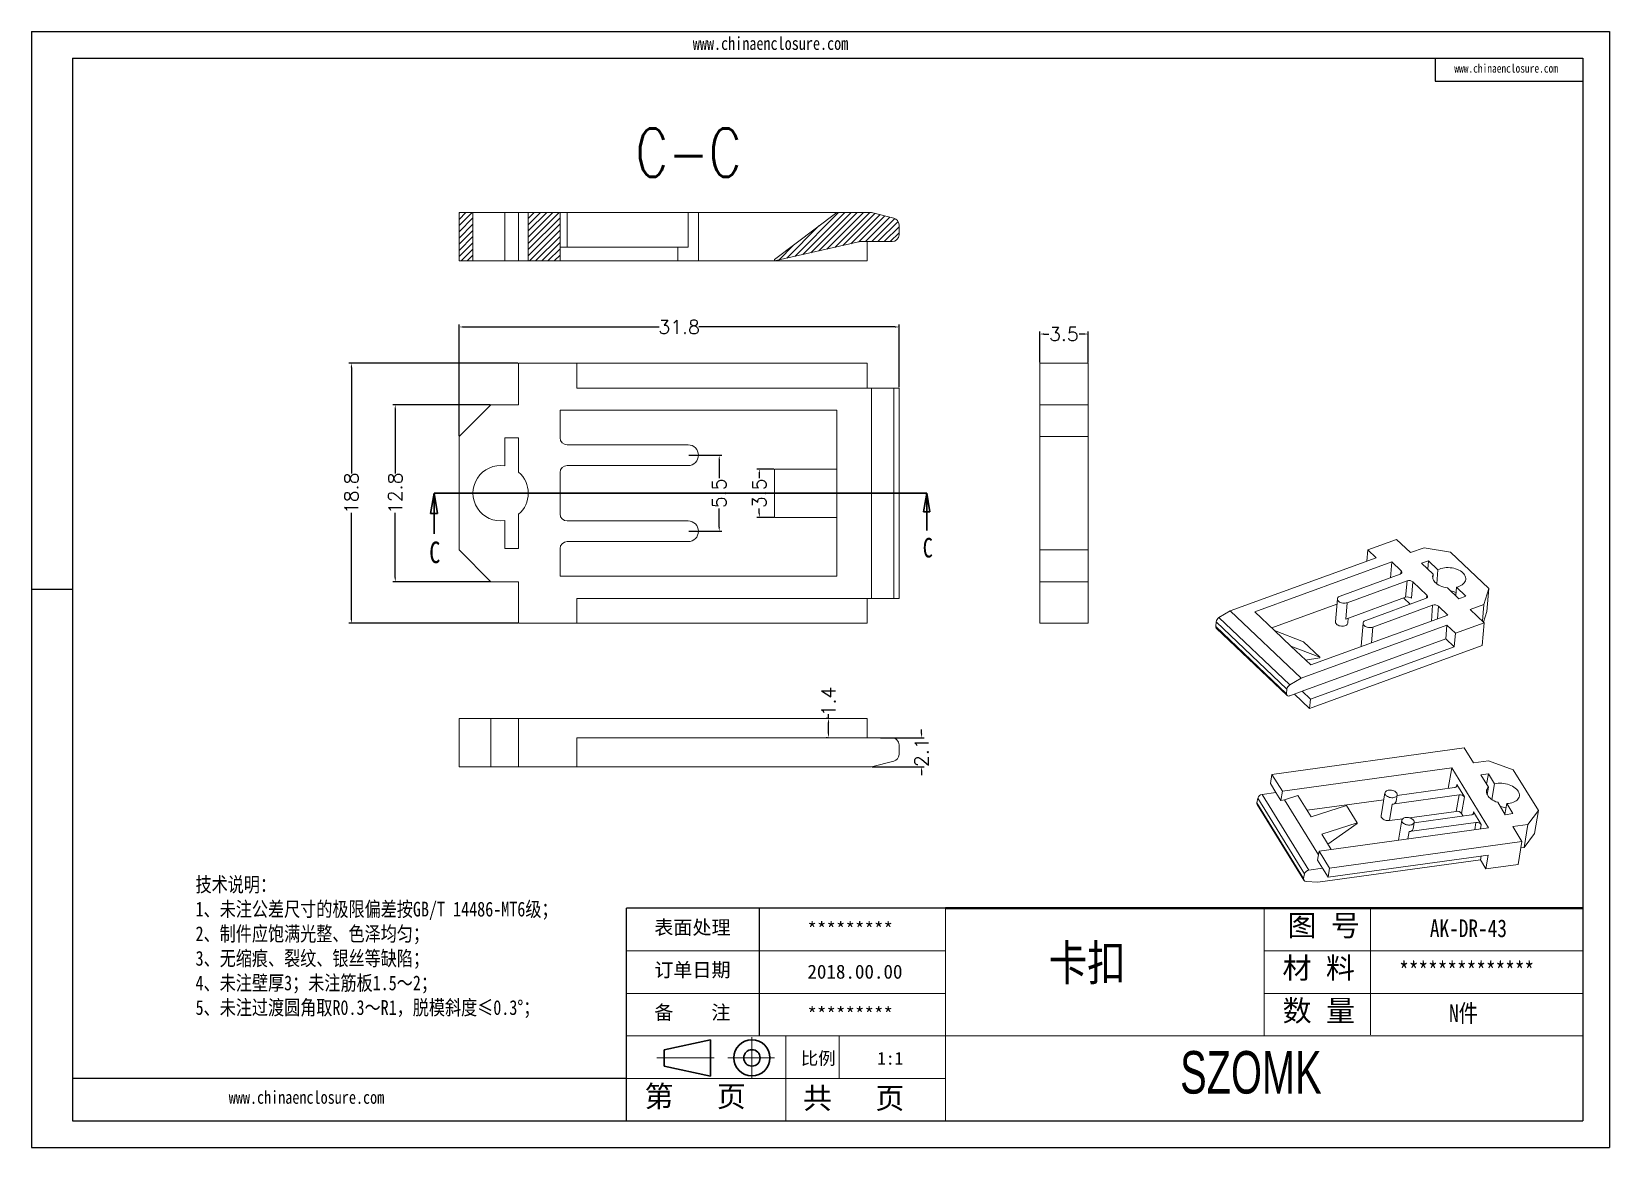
# Model space of a CAD drawing. Header units: inches. Extents: x 2395 to 4256, y 1126 to 1576.
# Drawn here: x 4142.3 to 4256.4, y 1125.7 to 1206.3 of the extents above; entities that cross this region are included whole.
import ezdxf

# ---------------------------------------------------------------- set-up
doc = ezdxf.new("R2010")
doc.units = ezdxf.units.IN
doc.header["$LTSCALE"] = 15
doc.linetypes.add('CENTER2', pattern=[28.575, 19.05, -3.175, 3.175, -3.175])
doc.linetypes.add('PHANTOM', pattern=[12.7, 6.35, -1.27, 1.27, -1.27, 1.27, -1.27])
doc.layers.add('文字', color=81, linetype='Continuous')
for name, color, linetype, lineweight in [('粗实线', 7, 'Continuous', 30), ('细实线', 3, 'Continuous', 9), ('细点划线', 2, 'CENTER2', 9)]:
    doc.layers.add(name, color=color, linetype=linetype, lineweight=lineweight)
doc.styles.add('SLDTEXTSTYLE0', font='TXT', dxfattribs={"width": 0.75})
doc.styles.add('SLDTEXTSTYLE3', font='TXT', dxfattribs={"width": 0.75, "bigfont": 'bigfont'})
doc.styles.get("Standard").update_dxf_attribs({"font": 'txt', "bigfont": 'gbcbig.shx'})
doc.styles.add('宋体', font='', dxfattribs={"width": 0.8, "height": 3.5})
doc.styles.add('长仿宋', font='', dxfattribs={"width": 0.7, "height": 4})
doc.styles.get('宋体').set_extended_font_data('SimSun')
doc.styles.get('长仿宋').set_extended_font_data('SimSun')
doc.dimstyles.new('1.5', dxfattribs={"dimtxt": 1, "dimasz": 0.3, "dimexe": 0.18, "dimexo": 0.0625, "dimgap": 0.09, "dimtad": 0, "dimdsep": 46, "dimtxsty": 'Standard', "dimcen": 0, "dimclrd": 3, "dimclre": 3, "dimadec": 0, "dimazin": 2, "dimtfac": 1, "dimtofl": 0, "dimtmove": 0, "dimatfit": 3, "dimfxl": 1, "dimtolj": 1, "dimtzin": 0, "dimarcsym": 0})
pattern_1 = [(45, (-818.62355, -57.48185), (-0.224506403, 0.224506403), [])]

# ---------------------------------------------------------------- blocks, each defined once
blk = doc.blocks.new('_CLOSED')
at = {"color": 0, "linetype": 'ByBlock', "lineweight": -2}
for p, q in [((-1, 0.166667), (0, 0)), ((-1, 0.166667), (-1, -0.166667)), ((0, 0), (-1, -0.166667)), ((0, 0), (-1, 0))]:
    blk.add_line(p, q, dxfattribs=at)
blk = doc.blocks.new('SW_NOTE_4')
at = {"color": 0, "linetype": 'Continuous', "lineweight": 0, "insert": (22.23, 5.8), "char_height": 3.5, "attachment_point": 2, "style": 'SLDTEXTSTYLE3'}
blk.add_mtext('C-C', dxfattribs=at)
blk = doc.blocks.new('*D332')
at = {"color": 3, "lineweight": -2}
for p, q in [((4177.46, 1182.34), (4165.25, 1182.34)), ((4165.43, 1182.04), (4165.43, 1174.37)), ((4165.43, 1163.84), (4165.43, 1171.52)), ((4177.46, 1163.54), (4165.25, 1163.54))]:
    blk.add_line(p, q, dxfattribs=at)
at = {"color": 3}
for points in [[(4165.38, 1182.04), (4165.48, 1182.04), (4165.43, 1182.34)], [(4165.38, 1163.84), (4165.48, 1163.84), (4165.43, 1163.54)]]:
    blk.add_solid(points, dxfattribs=at)
at = {"layer": 'Defpoints', "color": 0}
for p in [(4165.43, 1182.34), (4177.52, 1182.34), (4177.52, 1163.54)]:
    blk.add_point(p, dxfattribs=at)
at = {"color": 0, "insert": (4165.43, 1172.94), "char_height": 1, "attachment_point": 5, "rotation": 90}
blk.add_mtext('\\A1;18.8', dxfattribs=at)
blk = doc.blocks.new('*D333')
at = {"color": 3, "lineweight": -2}
for p, q in [((4173.22, 1177.1), (4173.22, 1185.14)), ((4173.52, 1184.96), (4187.69, 1184.96)), ((4204.72, 1184.96), (4190.54, 1184.96)), ((4205.02, 1180.6), (4205.02, 1185.14))]:
    blk.add_line(p, q, dxfattribs=at)
at = {"color": 3}
for points in [[(4173.52, 1185.01), (4173.52, 1184.91), (4173.22, 1184.96)], [(4204.72, 1185.01), (4204.72, 1184.91), (4205.02, 1184.96)]]:
    blk.add_solid(points, dxfattribs=at)
at = {"layer": 'Defpoints', "color": 0}
for p in [(4205.02, 1184.96), (4205.02, 1180.54), (4173.22, 1177.04)]:
    blk.add_point(p, dxfattribs=at)
at = {"color": 0, "insert": (4189.12, 1184.96), "char_height": 1, "attachment_point": 5}
blk.add_mtext('\\A1;31.8', dxfattribs=at)
blk = doc.blocks.new('*D334')
at = {"color": 3, "lineweight": -2}
for p, q in [((4175.46, 1179.34), (4168.42, 1179.34)), ((4168.6, 1179.04), (4168.6, 1174.37)), ((4168.6, 1166.84), (4168.6, 1171.52)), ((4175.46, 1166.54), (4168.42, 1166.54))]:
    blk.add_line(p, q, dxfattribs=at)
at = {"color": 3}
for points in [[(4168.55, 1179.04), (4168.65, 1179.04), (4168.6, 1179.34)], [(4168.55, 1166.84), (4168.65, 1166.84), (4168.6, 1166.54)]]:
    blk.add_solid(points, dxfattribs=at)
at = {"layer": 'Defpoints', "color": 0}
for p in [(4175.52, 1179.34), (4168.6, 1166.54), (4175.52, 1166.54)]:
    blk.add_point(p, dxfattribs=at)
at = {"color": 0, "insert": (4168.6, 1172.94), "char_height": 1, "attachment_point": 5, "rotation": 90}
blk.add_mtext('\\A1;12.8', dxfattribs=at)
blk = doc.blocks.new('*D335')
at = {"color": 3, "lineweight": -2}
for p, q in [((4189.83, 1175.69), (4192.2, 1175.69)), ((4192.02, 1175.39), (4192.02, 1174.03)), ((4192.02, 1170.49), (4192.02, 1171.85)), ((4189.83, 1170.19), (4192.2, 1170.19))]:
    blk.add_line(p, q, dxfattribs=at)
at = {"color": 3}
for points in [[(4191.97, 1175.39), (4192.07, 1175.39), (4192.02, 1175.69)], [(4191.97, 1170.49), (4192.07, 1170.49), (4192.02, 1170.19)]]:
    blk.add_solid(points, dxfattribs=at)
at = {"layer": 'Defpoints', "color": 0}
for p in [(4189.77, 1175.69), (4192.02, 1175.69), (4189.77, 1170.19)]:
    blk.add_point(p, dxfattribs=at)
at = {"color": 0, "insert": (4192.02, 1172.94), "char_height": 1, "attachment_point": 5, "rotation": 90}
blk.add_mtext('\\A1;5.5', dxfattribs=at)
blk = doc.blocks.new('*D336')
at = {"color": 3, "lineweight": -2}
for p, q in [((4195.96, 1174.69), (4194.74, 1174.69)), ((4194.92, 1174.39), (4194.92, 1174.03)), ((4194.92, 1171.49), (4194.92, 1171.85)), ((4195.96, 1171.19), (4194.74, 1171.19))]:
    blk.add_line(p, q, dxfattribs=at)
at = {"color": 3}
for points in [[(4194.87, 1174.39), (4194.97, 1174.39), (4194.92, 1174.69)], [(4194.87, 1171.49), (4194.97, 1171.49), (4194.92, 1171.19)]]:
    blk.add_solid(points, dxfattribs=at)
at = {"layer": 'Defpoints', "color": 0}
for p in [(4194.92, 1174.69), (4196.02, 1174.69), (4196.02, 1171.19)]:
    blk.add_point(p, dxfattribs=at)
at = {"color": 0, "insert": (4194.92, 1172.94), "char_height": 1, "attachment_point": 5, "rotation": 90}
blk.add_mtext('\\A1;3.5', dxfattribs=at)
blk = doc.blocks.new('*D337')
at = {"color": 3, "lineweight": -2}
for p, q in [((4215.19, 1182.4), (4215.19, 1184.63)), ((4215.49, 1184.45), (4215.85, 1184.45)), ((4218.39, 1184.45), (4218.03, 1184.45)), ((4218.69, 1182.4), (4218.69, 1184.63))]:
    blk.add_line(p, q, dxfattribs=at)
at = {"color": 3}
for points in [[(4215.49, 1184.5), (4215.49, 1184.4), (4215.19, 1184.45)], [(4218.39, 1184.5), (4218.39, 1184.4), (4218.69, 1184.45)]]:
    blk.add_solid(points, dxfattribs=at)
at = {"layer": 'Defpoints', "color": 0}
for p in [(4218.69, 1184.45), (4215.19, 1182.34), (4218.69, 1182.34)]:
    blk.add_point(p, dxfattribs=at)
at = {"color": 0, "insert": (4216.94, 1184.45), "char_height": 1, "attachment_point": 5}
blk.add_mtext('\\A1;3.5', dxfattribs=at)
blk = doc.blocks.new('*D338')
at = {"color": 3, "lineweight": -2}
for p, q in [((4206.65, 1155.57), (4206.65, 1155.87)), ((4203.68, 1155.27), (4206.83, 1155.27)), ((4203.08, 1153.17), (4206.83, 1153.17)), ((4206.65, 1152.87), (4206.65, 1152.57))]:
    blk.add_line(p, q, dxfattribs=at)
at = {"color": 3}
for points in [[(4206.6, 1155.57), (4206.7, 1155.57), (4206.65, 1155.27)], [(4206.6, 1152.87), (4206.7, 1152.87), (4206.65, 1153.17)]]:
    blk.add_solid(points, dxfattribs=at)
at = {"layer": 'Defpoints', "color": 0}
for p in [(4203.62, 1155.27), (4206.65, 1155.27), (4203.02, 1153.17)]:
    blk.add_point(p, dxfattribs=at)
at = {"color": 0, "insert": (4206.65, 1154.22), "char_height": 1, "attachment_point": 5, "rotation": 90}
blk.add_mtext('\\A1;2.1', dxfattribs=at)
blk = doc.blocks.new('*D339')
at = {"color": 3, "lineweight": -2}
for p, q in [((4199.85, 1156.67), (4199.74, 1156.67)), ((4199.92, 1156.67), (4199.92, 1156.97)), ((4199.92, 1155.57), (4199.92, 1156.37)), ((4199.85, 1155.27), (4199.74, 1155.27))]:
    blk.add_line(p, q, dxfattribs=at)
at = {"color": 3}
for points in [[(4199.87, 1156.37), (4199.97, 1156.37), (4199.92, 1156.67)], [(4199.87, 1155.57), (4199.97, 1155.57), (4199.92, 1155.27)]]:
    blk.add_solid(points, dxfattribs=at)
at = {"layer": 'Defpoints', "color": 0}
for p in [(4199.92, 1156.67), (4199.92, 1156.67), (4199.92, 1155.27)]:
    blk.add_point(p, dxfattribs=at)
at = {"color": 0, "insert": (4199.92, 1157.89), "char_height": 1, "attachment_point": 5, "rotation": 90}
blk.add_mtext('\\A1;1.4', dxfattribs=at)

msp = doc.modelspace()

# ---------------------------------------------------------------- hatches: boundary and pattern name
at = {"linetype": 'Continuous', "lineweight": 0}
h = msp.add_hatch(dxfattribs=at)
h.set_pattern_fill('ANSI31', color=4, scale=0.1, style=0)
h.set_pattern_definition(pattern_1)
h.paths.add_polyline_path([(4173.218, 1189.73), (4174.218, 1189.73), (4174.218, 1193.23), (4173.218, 1193.23)], flags=0)
h = msp.add_hatch(dxfattribs=at)
h.set_pattern_fill('ANSI31', color=4, scale=0.1, style=0)
h.set_pattern_definition(pattern_1)
h.paths.add_polyline_path([(4180.518, 1193.23), (4178.218, 1193.23), (4178.218, 1189.73), (4180.518, 1189.73)], flags=0)
h = msp.add_hatch(dxfattribs=at)
h.set_pattern_fill('ANSI31', color=4, scale=0.1, style=0)
h.set_pattern_definition(pattern_1)
edge = h.paths.add_edge_path(flags=0)
edge.add_line((4196.018, 1189.73), (4202.218, 1191.13))
edge.add_line((4202.218, 1191.13), (4204.518, 1191.13))
edge.add_arc((4204.518, 1191.63), 0.5, 270, 360)
edge.add_line((4205.018, 1191.63), (4205.018, 1192.34))
edge.add_arc((4204.518, 1192.34), 0.5, 0, 75.96376)
edge.add_line((4204.639, 1192.825), (4203.018, 1193.23))
edge.add_line((4203.018, 1193.23), (4200.518, 1193.23))
edge.add_line((4200.518, 1193.23), (4196.018, 1189.83))
edge.add_line((4196.018, 1189.83), (4196.018, 1189.73))

# ---------------------------------------------------------------- linework, layer by layer
for p, q in [((4142.307, 1206.312), (4256.377, 1206.312)), ((4142.307, 1206.312), (4142.307, 1125.657)), ((4256.377, 1206.312), (4256.377, 1125.657)), ((4145.259, 1204.391), (4254.456, 1204.391)), ((4145.259, 1204.391), (4145.259, 1127.577)), ((4243.788, 1204.391), (4243.788, 1202.724)), ((4254.456, 1204.391), (4254.456, 1127.577)), ((4243.788, 1202.724), (4254.456, 1202.724)), ((4145.259, 1165.984), (4142.307, 1165.984)), ((4142.307, 1162.997), (4142.307, 1125.657)), ((4208.368, 1142.94), (4185.323, 1142.94)), ((4185.323, 1127.577), (4185.323, 1142.94)), ((4194.925, 1133.722), (4194.925, 1142.94)), ((4185.323, 1130.65), (4145.259, 1130.65)), ((4145.259, 1127.577), (4254.456, 1127.577)), ((4142.307, 1125.657), (4256.377, 1125.657)), ((4142.307, 1125.657), (4195.117, 1125.657))]:
    msp.add_line(p, q)
at = {"color": 7, "linetype": 'Continuous', "lineweight": 15}
for p, q in [((4174.218, 1193.23), (4173.218, 1193.23)), ((4173.218, 1193.23), (4173.218, 1189.73)), ((4176.518, 1193.23), (4174.218, 1193.23)), ((4174.218, 1189.73), (4174.218, 1193.23)), ((4176.518, 1189.73), (4176.518, 1193.23)), ((4177.518, 1193.23), (4176.518, 1193.23)), ((4177.518, 1193.23), (4177.518, 1189.73)), ((4178.218, 1193.23), (4177.518, 1193.23)), ((4178.218, 1193.23), (4178.218, 1189.73)), ((4180.518, 1193.23), (4178.218, 1193.23)), ((4180.518, 1189.73), (4180.518, 1193.23)), ((4180.518, 1193.23), (4181.018, 1193.23)), ((4181.018, 1193.23), (4181.018, 1190.73)), ((4181.018, 1193.23), (4189.768, 1193.23)), ((4189.768, 1190.73), (4189.768, 1193.23)), ((4189.768, 1193.23), (4190.518, 1193.23)), ((4190.518, 1189.73), (4190.518, 1193.23)), ((4200.518, 1193.23), (4190.518, 1193.23)), ((4196.018, 1189.83), (4200.518, 1193.23)), ((4203.018, 1193.23), (4200.518, 1193.23)), ((4203.018, 1193.23), (4204.639, 1192.825)), ((4205.018, 1191.63), (4205.018, 1192.34)), ((4202.218, 1191.13), (4196.018, 1189.73)), ((4202.218, 1191.13), (4204.518, 1191.13)), ((4202.718, 1191.13), (4202.718, 1189.73)), ((4181.018, 1190.73), (4180.518, 1190.73)), ((4181.018, 1190.73), (4189.768, 1190.73)), ((4189.018, 1190.73), (4189.018, 1189.73)), ((4196.018, 1189.73), (4196.018, 1189.83)), ((4174.218, 1189.73), (4173.218, 1189.73)), ((4176.518, 1189.73), (4174.218, 1189.73)), ((4177.518, 1189.73), (4176.518, 1189.73)), ((4178.218, 1189.73), (4177.518, 1189.73)), ((4180.518, 1189.73), (4178.218, 1189.73)), ((4180.518, 1189.73), (4189.018, 1189.73)), ((4190.518, 1189.73), (4189.018, 1189.73)), ((4190.518, 1189.73), (4202.718, 1189.73)), ((4177.518, 1179.342), (4177.518, 1182.342)), ((4181.718, 1182.342), (4177.518, 1182.342)), ((4181.718, 1182.342), (4181.718, 1180.542)), ((4202.718, 1182.342), (4181.718, 1182.342)), ((4202.718, 1180.542), (4202.718, 1182.342)), ((4215.189, 1182.342), (4218.689, 1182.342)), ((4215.189, 1179.342), (4215.189, 1182.342)), ((4218.689, 1179.342), (4218.689, 1182.342)), ((4181.718, 1180.542), (4203.018, 1180.542)), ((4203.018, 1165.342), (4203.018, 1180.542)), ((4203.018, 1180.542), (4204.639, 1180.542)), ((4204.639, 1165.342), (4204.639, 1180.542)), ((4204.639, 1180.542), (4205.018, 1180.542)), ((4205.018, 1180.542), (4205.018, 1165.342)), ((4175.518, 1179.342), (4173.218, 1177.042)), ((4175.518, 1179.342), (4177.518, 1179.342)), ((4200.518, 1178.942), (4180.518, 1178.942)), ((4180.518, 1178.942), (4180.518, 1176.942)), ((4200.518, 1174.692), (4200.518, 1178.942)), ((4215.189, 1179.342), (4218.689, 1179.342)), ((4215.189, 1177.042), (4215.189, 1179.342)), ((4218.689, 1179.342), (4218.689, 1177.042)), ((4173.218, 1177.042), (4173.218, 1168.842)), ((4177.518, 1176.942), (4176.518, 1176.942)), ((4176.518, 1176.942), (4176.518, 1174.92)), ((4177.518, 1174.462), (4177.518, 1176.942)), ((4189.768, 1176.442), (4181.018, 1176.442)), ((4218.689, 1177.042), (4215.189, 1177.042)), ((4215.189, 1177.042), (4215.189, 1168.842)), ((4218.689, 1177.042), (4218.689, 1168.842)), ((4181.018, 1174.942), (4189.768, 1174.942)), ((4180.518, 1174.442), (4180.518, 1171.442)), ((4196.018, 1171.192), (4196.018, 1174.692)), ((4196.018, 1174.692), (4200.518, 1174.692)), ((4200.518, 1174.692), (4200.518, 1171.192)), ((4176.518, 1170.965), (4176.518, 1168.942)), ((4177.518, 1168.942), (4177.518, 1171.422)), ((4189.768, 1170.942), (4181.018, 1170.942)), ((4200.518, 1171.192), (4196.018, 1171.192)), ((4200.518, 1166.942), (4200.518, 1171.192)), ((4181.018, 1169.442), (4189.768, 1169.442)), ((4240.983, 1169.608), (4238.904, 1168.851)), ((4240.983, 1169.608), (4241.994, 1168.647)), ((4173.218, 1168.842), (4175.518, 1166.542)), ((4176.518, 1168.942), (4177.518, 1168.942)), ((4180.518, 1168.942), (4180.518, 1166.942)), ((4215.189, 1168.842), (4218.689, 1168.842)), ((4215.189, 1166.542), (4215.189, 1168.842)), ((4218.689, 1168.842), (4218.689, 1166.542)), ((4239.51, 1168.274), (4228.967, 1164.436)), ((4238.836, 1168.029), (4238.904, 1168.851)), ((4238.904, 1168.851), (4239.51, 1168.274)), ((4241.994, 1168.647), (4242.984, 1169.007)), ((4244.897, 1168.685), (4242.984, 1169.007)), ((4247.658, 1166.058), (4244.897, 1168.685)), ((4180.518, 1166.942), (4200.518, 1166.942)), ((4240.643, 1167.978), (4230.744, 1164.374)), ((4241.238, 1167.087), (4236.907, 1165.51)), ((4240.548, 1166.836), (4240.643, 1167.978)), ((4241.317, 1167.337), (4240.643, 1167.978)), ((4243.297, 1168.058), (4242.802, 1167.878)), ((4242.802, 1167.878), (4243.637, 1167.084)), ((4243.247, 1167.455), (4243.297, 1168.058)), ((4243.978, 1167.41), (4243.297, 1168.058)), ((4243.611, 1166.773), (4243.637, 1167.084)), ((4243.978, 1167.41), (4243.894, 1166.394)), ((4177.518, 1166.542), (4175.518, 1166.542)), ((4177.518, 1163.542), (4177.518, 1166.542)), ((4218.689, 1166.542), (4215.189, 1166.542)), ((4215.189, 1163.542), (4215.189, 1166.542)), ((4218.689, 1163.542), (4218.689, 1166.542)), ((4237.412, 1165.03), (4241.743, 1166.607)), ((4241.645, 1165.421), (4241.743, 1166.607)), ((4242.159, 1166.537), (4242.06, 1165.351)), ((4243.169, 1165.576), (4242.159, 1166.537)), ((4244.661, 1166.11), (4245.496, 1165.316)), ((4245.26, 1165.54), (4245.31, 1166.144)), ((4245.991, 1165.496), (4245.31, 1166.144)), ((4247.295, 1164.907), (4247.658, 1166.058)), ((4247.658, 1166.058), (4247.521, 1164.398)), ((4181.718, 1163.542), (4181.718, 1165.342)), ((4181.718, 1165.342), (4203.018, 1165.342)), ((4202.718, 1165.342), (4202.718, 1163.542)), ((4204.639, 1165.342), (4203.018, 1165.342)), ((4205.018, 1165.342), (4204.639, 1165.342)), ((4231.968, 1163.21), (4236.679, 1164.925)), ((4236.711, 1165.308), (4236.573, 1163.648)), ((4237.313, 1163.844), (4241.645, 1165.421)), ((4237.412, 1165.03), (4237.313, 1163.844)), ((4243.09, 1165.325), (4238.759, 1163.749)), ((4239.264, 1163.268), (4243.595, 1164.845)), ((4241.503, 1165.369), (4241.976, 1164.92)), ((4244.685, 1164.134), (4244.011, 1164.775)), ((4245.496, 1165.316), (4245.991, 1165.496)), ((4247.295, 1164.907), (4246.305, 1164.547)), ((4247.194, 1163.701), (4247.295, 1164.907)), ((4177.518, 1163.542), (4181.718, 1163.542)), ((4202.718, 1163.542), (4181.718, 1163.542)), ((4215.189, 1163.542), (4218.689, 1163.542)), ((4227.914, 1163.317), (4227.942, 1163.654)), ((4233.061, 1158.785), (4227.942, 1163.654)), ((4228.149, 1163.952), (4228.967, 1164.436)), ((4228.149, 1163.952), (4233.268, 1159.083)), ((4228.967, 1164.436), (4234.087, 1159.568)), ((4230.744, 1164.374), (4232.175, 1163.013)), ((4234.785, 1160.531), (4244.685, 1164.134)), ((4237.47, 1163.573), (4237.498, 1163.912)), ((4238.563, 1163.546), (4238.425, 1161.886)), ((4245.236, 1162.829), (4247.315, 1163.586)), ((4246.305, 1164.547), (4247.315, 1163.586)), ((4247.177, 1161.926), (4247.315, 1163.586)), ((4247.521, 1164.398), (4247.276, 1163.623)), ((4227.914, 1163.317), (4233.033, 1158.448)), ((4227.955, 1163.19), (4233.074, 1158.321)), ((4233.354, 1161.892), (4232.175, 1163.013)), ((4232.175, 1163.013), (4234.268, 1162.211)), ((4244.63, 1163.406), (4234.087, 1159.568)), ((4244.547, 1162.41), (4234.152, 1158.626)), ((4244.547, 1162.41), (4244.63, 1163.406)), ((4245.153, 1161.833), (4244.547, 1162.41)), ((4245.236, 1162.829), (4244.63, 1163.406)), ((4245.153, 1161.833), (4245.236, 1162.829)), ((4233.354, 1161.892), (4234.785, 1160.531)), ((4235.447, 1161.09), (4233.354, 1161.892)), ((4234.268, 1162.211), (4235.447, 1161.09)), ((4234.703, 1157.385), (4247.177, 1161.926)), ((4234.759, 1158.049), (4245.153, 1161.833)), ((4234.41, 1160.887), (4235.443, 1161.043)), ((4235.447, 1161.09), (4235.443, 1161.043)), ((4234.087, 1159.568), (4233.268, 1159.083)), ((4233.033, 1158.448), (4233.061, 1158.785)), ((4233.261, 1158.301), (4234.152, 1158.626)), ((4233.607, 1158.427), (4234.703, 1157.385)), ((4234.152, 1158.626), (4234.759, 1158.049)), ((4234.703, 1157.385), (4234.759, 1158.049)), ((4173.218, 1153.166), (4173.218, 1156.666)), ((4173.218, 1156.666), (4175.518, 1156.666)), ((4175.518, 1156.666), (4175.518, 1153.166)), ((4175.518, 1156.666), (4177.518, 1156.666)), ((4177.518, 1156.666), (4177.518, 1153.166)), ((4202.718, 1156.666), (4177.518, 1156.666)), ((4202.718, 1156.666), (4202.718, 1155.266)), ((4202.718, 1155.266), (4181.718, 1155.266)), ((4181.718, 1155.266), (4181.718, 1153.166)), ((4204.518, 1155.266), (4202.718, 1155.266)), ((4205.018, 1154.766), (4205.018, 1154.056)), ((4231.975, 1152.623), (4245.874, 1154.535)), ((4246.54, 1153.455), (4245.874, 1154.535)), ((4203.018, 1153.166), (4204.639, 1153.571)), ((4247.644, 1153.607), (4246.54, 1153.455)), ((4249.423, 1152.953), (4247.644, 1153.607)), ((4175.518, 1153.166), (4173.218, 1153.166)), ((4175.518, 1153.166), (4177.518, 1153.166)), ((4181.718, 1153.166), (4177.518, 1153.166)), ((4181.718, 1153.166), (4203.018, 1153.166)), ((4231.975, 1152.623), (4231.862, 1151.96)), ((4232.73, 1151.399), (4231.975, 1152.623)), ((4244.975, 1153.083), (4232.73, 1151.399)), ((4244.975, 1153.083), (4244.724, 1151.609)), ((4247.639, 1148.761), (4244.975, 1153.083)), ((4247.073, 1152.59), (4247.625, 1152.666)), ((4247.624, 1151.697), (4247.073, 1152.59)), ((4247.625, 1152.666), (4247.496, 1151.905)), ((4247.625, 1152.666), (4248.074, 1151.938)), ((4249.423, 1152.953), (4251.244, 1149.999)), ((4231.269, 1151.175), (4232.262, 1151.312)), ((4231.269, 1151.175), (4234.644, 1145.7)), ((4232.262, 1151.312), (4231.862, 1151.96)), ((4232.262, 1151.312), (4232.617, 1150.735)), ((4232.617, 1150.735), (4232.73, 1151.399)), ((4233.861, 1151.084), (4232.893, 1150.773)), ((4234.805, 1149.553), (4233.861, 1151.084)), ((4240.151, 1151.286), (4239.869, 1149.628)), ((4245.506, 1151.131), (4240.68, 1150.467)), ((4240.957, 1150.662), (4241.038, 1151.135)), ((4241.032, 1151.101), (4245.173, 1151.671)), ((4245.305, 1149.946), (4245.506, 1151.131)), ((4245.338, 1151.889), (4245.893, 1150.989)), ((4245.893, 1150.989), (4245.692, 1149.804)), ((4247.535, 1151.173), (4247.624, 1151.697)), ((4248.074, 1151.938), (4247.88, 1150.797)), ((4230.953, 1150.9), (4230.896, 1150.564)), ((4230.896, 1150.564), (4234.271, 1145.089)), ((4230.916, 1150.444), (4234.291, 1144.97)), ((4234.328, 1145.425), (4230.953, 1150.9)), ((4232.893, 1150.773), (4232.617, 1150.735)), ((4232.893, 1150.773), (4235.346, 1146.794)), ((4234.515, 1150.024), (4240.066, 1150.788)), ((4234.805, 1149.553), (4237.369, 1150.376)), ((4238.146, 1149.116), (4237.369, 1150.376)), ((4240.68, 1150.467), (4240.479, 1149.282)), ((4245.305, 1149.946), (4241.926, 1149.481)), ((4246.559, 1149.908), (4247.114, 1149.008)), ((4248.85, 1149.709), (4248.299, 1150.602)), ((4248.823, 1149.752), (4248.952, 1150.513)), ((4248.952, 1150.513), (4249.401, 1149.785)), ((4250.486, 1148.996), (4251.244, 1149.999)), ((4251.244, 1149.999), (4250.962, 1148.341)), ((4235.394, 1147.077), (4247.639, 1148.761)), ((4238.146, 1149.116), (4235.582, 1148.293)), ((4236.026, 1147.572), (4238.138, 1149.068)), ((4238.138, 1149.068), (4238.146, 1149.116)), ((4241.436, 1149.414), (4240.479, 1149.282)), ((4241.372, 1149.305), (4241.127, 1147.865)), ((4246.728, 1149.15), (4241.901, 1148.486)), ((4242.179, 1148.681), (4242.259, 1149.154)), ((4242.253, 1149.12), (4246.395, 1149.69)), ((4245.692, 1149.804), (4245.812, 1149.61)), ((4249.401, 1149.785), (4248.85, 1149.709)), ((4249.383, 1148.845), (4250.486, 1148.996)), ((4250.049, 1147.764), (4249.383, 1148.845)), ((4250.204, 1147.338), (4250.486, 1148.996)), ((4236.259, 1147.195), (4235.582, 1148.293)), ((4250.049, 1147.764), (4236.149, 1145.852)), ((4250.049, 1147.764), (4249.767, 1146.106)), ((4250.962, 1148.341), (4250.204, 1147.338)), ((4235.282, 1146.413), (4235.394, 1147.077)), ((4235.282, 1146.413), (4235.637, 1145.837)), ((4247.051, 1146.435), (4235.302, 1144.819)), ((4236.149, 1145.852), (4235.394, 1147.077)), ((4236.036, 1145.189), (4247.619, 1146.782)), ((4247.097, 1146.71), (4247.051, 1146.435)), ((4247.45, 1145.787), (4247.051, 1146.435)), ((4247.619, 1146.782), (4247.45, 1145.787)), ((4249.971, 1147.306), (4250.204, 1147.338)), ((4234.328, 1145.425), (4234.271, 1145.089)), ((4234.644, 1145.7), (4235.637, 1145.837)), ((4235.637, 1145.837), (4236.036, 1145.189)), ((4236.149, 1145.852), (4236.036, 1145.189)), ((4249.767, 1146.106), (4247.45, 1145.787)), ((4234.441, 1144.888), (4235.302, 1144.819))]:
    msp.add_line(p, q, dxfattribs=at)
at = {"color": 1, "linetype": 'PHANTOM', "lineweight": 30}
msp.add_line((4207.022, 1172.942), (4171.403, 1172.942), dxfattribs=at)
at = {"color": 7, "linetype": 'Continuous', "lineweight": 30}
for p, q in [((4171.403, 1170.002), (4171.403, 1172.942)), ((4207.022, 1170.254), (4207.022, 1172.942))]:
    msp.add_line(p, q, dxfattribs=at)
at = {"color": 8, "linetype": 'Continuous', "lineweight": 15}
for p, q in [((4241.299, 1167.118), (4241.317, 1167.337)), ((4243.151, 1165.356), (4243.169, 1165.576)), ((4243.501, 1163.703), (4243.595, 1164.845)), ((4244.011, 1164.775), (4243.935, 1163.862)), ((4239.264, 1163.268), (4239.169, 1162.127)), ((4245.31, 1151.724), (4245.338, 1151.889)), ((4246.531, 1149.743), (4246.559, 1149.908)), ((4246.638, 1148.623), (4246.728, 1149.15)), ((4247.114, 1149.008), (4247.059, 1148.681)), ((4241.901, 1148.486), (4241.812, 1147.959))]:
    msp.add_line(p, q, dxfattribs=at)
at = {"color": 7, "linetype": 'Continuous', "lineweight": 15, "flags": 128}
for points in [[(4241.317, 1167.337), (4241.345, 1167.304), (4241.363, 1167.269), (4241.369, 1167.233), (4241.364, 1167.198), (4241.347, 1167.164), (4241.32, 1167.134), (4241.283, 1167.108), (4241.238, 1167.087)], [(4243.637, 1167.084), (4243.609, 1167.003), (4243.596, 1166.919), (4243.599, 1166.835), (4243.618, 1166.751), (4243.652, 1166.667), (4243.702, 1166.586), (4243.765, 1166.508), (4243.843, 1166.434), (4243.933, 1166.366), (4244.034, 1166.304), (4244.146, 1166.248), (4244.266, 1166.201), (4244.393, 1166.161), (4244.525, 1166.131), (4244.661, 1166.11)], [(4245.31, 1166.144), (4245.43, 1166.178), (4245.542, 1166.221), (4245.644, 1166.272), (4245.735, 1166.33), (4245.813, 1166.395), (4245.878, 1166.466), (4245.929, 1166.541), (4245.965, 1166.62), (4245.985, 1166.702), (4245.99, 1166.786), (4245.979, 1166.87), (4245.952, 1166.954), (4245.91, 1167.036), (4245.853, 1167.116), (4245.783, 1167.191), (4245.699, 1167.262), (4245.603, 1167.328), (4245.497, 1167.386), (4245.382, 1167.438), (4245.258, 1167.481), (4245.129, 1167.516), (4244.995, 1167.542), (4244.859, 1167.559), (4244.721, 1167.566), (4244.585, 1167.563), (4244.451, 1167.551), (4244.322, 1167.529), (4244.199, 1167.498), (4244.084, 1167.458), (4243.978, 1167.41)], [(4236.907, 1165.51), (4236.843, 1165.482), (4236.79, 1165.445), (4236.749, 1165.403), (4236.722, 1165.357), (4236.711, 1165.307), (4236.714, 1165.256), (4236.733, 1165.206), (4236.766, 1165.158), (4236.813, 1165.114), (4236.871, 1165.075), (4236.94, 1165.042), (4237.015, 1165.018), (4237.096, 1165.002), (4237.179, 1164.995), (4237.261, 1164.997), (4237.339, 1165.009), (4237.412, 1165.03)], [(4243.169, 1165.576), (4243.197, 1165.543), (4243.215, 1165.508), (4243.221, 1165.472), (4243.216, 1165.436), (4243.199, 1165.403), (4243.172, 1165.372), (4243.135, 1165.346), (4243.09, 1165.325)], [(4237.47, 1163.573), (4237.466, 1163.548), (4237.447, 1163.5), (4237.413, 1163.455), (4237.366, 1163.416), (4237.307, 1163.384), (4237.239, 1163.359), (4237.163, 1163.342), (4237.082, 1163.335), (4236.999, 1163.337), (4236.917, 1163.349), (4236.839, 1163.369), (4236.766, 1163.398), (4236.703, 1163.433), (4236.65, 1163.475), (4236.61, 1163.522), (4236.584, 1163.571), (4236.573, 1163.622), (4236.573, 1163.648)], [(4238.759, 1163.749), (4238.695, 1163.72), (4238.642, 1163.684), (4238.601, 1163.642), (4238.575, 1163.595), (4238.563, 1163.546), (4238.567, 1163.495), (4238.585, 1163.444), (4238.619, 1163.396), (4238.665, 1163.352), (4238.724, 1163.313), (4238.792, 1163.281), (4238.868, 1163.256), (4238.948, 1163.24), (4239.031, 1163.233), (4239.113, 1163.236), (4239.192, 1163.248), (4239.264, 1163.268)], [(4238.426, 1161.856), (4238.425, 1161.86), (4238.425, 1161.886)], [(4233.033, 1158.448), (4233.034, 1158.404), (4233.045, 1158.364), (4233.064, 1158.332), (4233.092, 1158.307), (4233.127, 1158.291), (4233.168, 1158.285), (4233.213, 1158.288), (4233.261, 1158.301)], [(4241.008, 1151.268), (4240.97, 1151.316), (4240.92, 1151.361), (4240.858, 1151.401), (4240.788, 1151.435), (4240.711, 1151.461), (4240.629, 1151.478), (4240.547, 1151.486), (4240.467, 1151.485), (4240.39, 1151.474), (4240.321, 1151.455), (4240.261, 1151.427), (4240.212, 1151.392), (4240.176, 1151.351), (4240.155, 1151.305), (4240.148, 1151.255), (4240.157, 1151.204), (4240.18, 1151.154), (4240.218, 1151.105), (4240.269, 1151.06), (4240.33, 1151.02), (4240.401, 1150.987), (4240.478, 1150.961), (4240.559, 1150.944), (4240.641, 1150.935), (4240.722, 1150.936), (4240.798, 1150.947), (4240.868, 1150.966), (4240.928, 1150.994), (4240.976, 1151.029), (4241.012, 1151.071), (4241.034, 1151.117), (4241.04, 1151.166), (4241.031, 1151.217), (4241.008, 1151.268)], [(4245.338, 1151.889), (4245.355, 1151.853), (4245.36, 1151.817), (4245.353, 1151.783), (4245.336, 1151.751), (4245.308, 1151.722), (4245.27, 1151.699), (4245.225, 1151.682), (4245.173, 1151.671)], [(4248.299, 1150.602), (4248.172, 1150.647), (4248.052, 1150.7), (4247.94, 1150.76), (4247.838, 1150.826), (4247.747, 1150.898), (4247.668, 1150.975), (4247.603, 1151.055), (4247.552, 1151.138), (4247.515, 1151.223), (4247.495, 1151.307), (4247.49, 1151.391), (4247.5, 1151.473), (4247.526, 1151.552), (4247.568, 1151.627), (4247.624, 1151.697)], [(4248.074, 1151.938), (4248.195, 1151.963), (4248.323, 1151.979), (4248.455, 1151.985), (4248.59, 1151.981), (4248.727, 1151.968), (4248.862, 1151.945), (4248.996, 1151.913), (4249.125, 1151.872), (4249.248, 1151.823), (4249.364, 1151.767), (4249.471, 1151.704), (4249.567, 1151.634), (4249.652, 1151.56), (4249.724, 1151.482), (4249.782, 1151.4), (4249.825, 1151.317), (4249.854, 1151.232), (4249.867, 1151.148), (4249.864, 1151.065), (4249.846, 1150.985), (4249.812, 1150.908), (4249.764, 1150.835), (4249.701, 1150.768), (4249.625, 1150.708), (4249.536, 1150.654), (4249.437, 1150.608), (4249.327, 1150.571), (4249.208, 1150.542), (4249.083, 1150.523), (4248.952, 1150.513)], [(4246.559, 1149.908), (4246.576, 1149.872), (4246.581, 1149.836), (4246.575, 1149.802), (4246.557, 1149.77), (4246.529, 1149.741), (4246.492, 1149.718), (4246.446, 1149.701), (4246.395, 1149.69)], [(4240.479, 1149.282), (4240.4, 1149.276), (4240.318, 1149.28), (4240.236, 1149.293), (4240.157, 1149.314), (4240.083, 1149.344), (4240.017, 1149.381), (4239.96, 1149.424), (4239.916, 1149.471), (4239.885, 1149.521), (4239.869, 1149.571), (4239.868, 1149.622), (4239.869, 1149.628)], [(4242.229, 1149.287), (4242.191, 1149.335), (4242.141, 1149.38), (4242.079, 1149.42), (4242.009, 1149.454), (4241.932, 1149.48), (4241.851, 1149.497), (4241.768, 1149.505), (4241.688, 1149.504), (4241.611, 1149.493), (4241.542, 1149.474), (4241.482, 1149.446), (4241.433, 1149.411), (4241.397, 1149.37), (4241.376, 1149.324), (4241.369, 1149.274), (4241.378, 1149.223), (4241.402, 1149.173), (4241.439, 1149.124), (4241.49, 1149.079), (4241.551, 1149.039), (4241.622, 1149.006), (4241.699, 1148.98), (4241.78, 1148.963), (4241.862, 1148.954), (4241.943, 1148.956), (4242.019, 1148.966), (4242.089, 1148.985), (4242.149, 1149.013), (4242.198, 1149.048), (4242.233, 1149.09), (4242.255, 1149.136), (4242.261, 1149.185), (4242.253, 1149.236), (4242.229, 1149.287)]]:
    msp.add_lwpolyline(points, dxfattribs=at)
at = {"color": 7, "linetype": 'Continuous', "lineweight": 15}
for centre, radius, start, end in [((4204.518, 1192.34), 0.5, 0, 75.96376), ((4204.518, 1191.63), 0.5, 270, 0), ((4181.018, 1176.942), 0.5, 180, 270), ((4189.768, 1175.692), 0.75, 270, 90), ((4176.218, 1172.942), 2, 81.37307, 278.62693), ((4181.018, 1174.442), 0.5, 90, 180), ((4176.218, 1172.942), 2, 310.5416, 49.4584), ((4181.018, 1171.442), 0.5, 180, 270), ((4189.768, 1170.192), 0.75, 270, 90), ((4181.018, 1168.942), 0.5, 90, 180), ((4241.888, 1166.199), 0.433, 51.28806, 109.58837), ((4244.595, 1164.14), 1.761, 67.16962, 79.70725), ((4241.79, 1165.013), 0.433, 51.28806, 109.58837), ((4243.741, 1164.437), 0.433, 51.28806, 109.58837), ((4228.355, 1163.588), 0.418, 119.57119, 171.02177), ((4228.063, 1163.295), 0.151, 171.43763, 224.0668), ((4233.474, 1158.72), 0.418, 119.57119, 171.02177), ((4204.518, 1154.766), 0.5, 0, 90), ((4204.518, 1154.056), 0.5, 284.03624, 0), ((4231.315, 1150.803), 0.374, 97.00928, 165.02275), ((4245.577, 1150.726), 0.411, 39.75204, 99.89205), ((4231.061, 1150.531), 0.169, 168.65458, 210.73223), ((4240.682, 1150.759), 0.293, 269.7228, 340.48916), ((4245.376, 1149.541), 0.411, 39.75204, 99.89205), ((4248.194, 1148.381), 1.944, 68.77825, 81.45117), ((4241.903, 1148.778), 0.293, 269.7228, 340.48916), ((4246.798, 1148.745), 0.411, 39.75204, 99.89205), ((4234.69, 1145.329), 0.374, 97.00928, 165.02275), ((4234.438, 1145.058), 0.17, 169.55294, 270.82369)]:
    msp.add_arc(centre, radius, start, end, dxfattribs=at)
at = {"layer": '粗实线', "color": 7, "lineweight": 40}
msp.add_line((4254.456, 1142.94), (4208.368, 1142.94), dxfattribs=at)
at = {"layer": '粗实线', "color": 7}
for p, q in [((4191.396, 1133.435), (4188.039, 1132.723)), ((4188.039, 1132.723), (4188.039, 1131.536)), ((4191.396, 1133.435), (4191.396, 1130.804)), ((4188.039, 1131.536), (4191.396, 1130.804))]:
    msp.add_line(p, q, dxfattribs=at)
for radius in [1.305, 0.594]:
    msp.add_circle((4194.384, 1132.129), radius, dxfattribs=at)
at = {"layer": '细实线', "color": 7}
for p, q in [((4208.368, 1142.94), (4208.368, 1127.577)), ((4231.412, 1142.94), (4231.412, 1133.722)), ((4239.094, 1142.94), (4239.094, 1133.787)), ((4208.368, 1139.867), (4185.323, 1139.867)), ((4254.456, 1139.867), (4231.412, 1139.867)), ((4208.368, 1136.795), (4185.323, 1136.795)), ((4254.456, 1136.795), (4231.412, 1136.795)), ((4254.456, 1133.722), (4185.323, 1133.722)), ((4196.846, 1133.722), (4196.846, 1127.577)), ((4200.686, 1133.722), (4200.686, 1130.65)), ((4208.368, 1130.65), (4185.323, 1130.65))]:
    msp.add_line(p, q, dxfattribs=at)
at = {"layer": '细点划线', "color": 7}
for p, q in [((4194.384, 1133.632), (4194.384, 1130.65)), ((4187.504, 1132.129), (4191.653, 1132.129)), ((4192.638, 1132.129), (4196.012, 1132.129))]:
    msp.add_line(p, q, dxfattribs=at)

# ---------------------------------------------------------------- block references
at = {"color": 7, "linetype": 'Continuous', "lineweight": 0}
msp.add_blockref('SW_NOTE_4', (4167.565, 1193.516), dxfattribs=at)
at = {"color": 7, "linetype": 'Continuous', "lineweight": 30, "rotation": 90}
for p, xscale, yscale, zscale in [((4171.403, 1172.942), 1.470000000000027, 1.470000000000027, 0.245), ((4207.022, 1172.942), 1.344000000000051, 1.344000000000051, 0.224)]:
    msp.add_blockref('_CLOSED', p, dxfattribs=dict(at, xscale=xscale, yscale=yscale, zscale=zscale))

# ---------------------------------------------------------------- texts
at = {"color": 7, "linetype": 'Continuous', "attachment_point": 1, "style": 'SLDTEXTSTYLE0'}
for insert, char_height in [((4171.062, 1169.449), 1.556), ((4206.736, 1169.718), 1.422)]:
    msp.add_mtext('C', dxfattribs=dict(at, insert=insert, char_height=char_height))
at = {"char_height": 1.01047, "width": 574.3004, "attachment_point": 1}
for s, insert in [('{\\fSimHei|b0|i0|c134|p49;表面处理}', (4187.327, 1142.068)), ('{\\fSimHei|b0|i0|c134|p49;*********}', (4198.395, 1141.938)), ('{\\fSimHei|b0|i0|c134|p49;订单日期}', (4187.327, 1138.995)), ('{\\fSimHei|b0|i0|c134|p49;2018.00.00}', (4198.395, 1138.865)), ('{\\fSimHei|b0|i0|c134|p49;备    注}', (4187.327, 1135.923)), ('{\\fSimHei|b0|i0|c134|p49;*********}', (4198.395, 1135.793))]:
    msp.add_mtext(s, dxfattribs=dict(at, insert=insert))
at = {"layer": '文字', "color": 0, "attachment_point": 1, "style": '宋体'}
for s, insert, char_height, width in [('www.chinaenclosure.com', (4190.11, 1205.925), 0.93884, 16.49457), ('www.chinaenclosure.com', (4245.162, 1203.969), 0.6259, 10.99638), ('{\\H1.111x;技术说明：\\P1、未注公差尺寸的极限偏差按GB/T 14486-MT6级；\\P2、制件应饱满光整、色泽均匀；\\P3、无缩痕、裂纹、银丝等缺陷；\\P4、未注壁厚3；未注筋板1.5～2；\\P5、未注过渡圆角取R0.3～R1，脱模斜度≤0.3%%D；}', (4154.164, 1145.195), 0.96018, 40.76086), ('{\\H1.111x;AK-DR-43}', (4243.393, 1142.137), 1.15222, 13.32092), ('卡扣', (4215.826, 1140.287), 2.5605, 32.73483), ('{\\H1.111x;**************}', (4241.176, 1139.065), 1.15222, 13.32092), ('{\\H1.111x;N件}', (4244.786, 1135.992), 1.15222, 13.32092), ('www.chinaenclosure.com', (4156.563, 1129.75), 0.93884, 16.49457)]:
    msp.add_mtext(s, dxfattribs=dict(at, insert=insert, char_height=char_height, width=width))
at = {"layer": '粗实线', "insert": (4225.342, 1132.622), "char_height": 3.07258, "width": 34.45592, "attachment_point": 1, "style": '长仿宋'}
msp.add_mtext('{\\fSTXinwei|b0|i0|c134|p2;SZOMK}', dxfattribs=at)
at = {"layer": '细实线', "color": 7, "attachment_point": 1}
for s, insert, char_height, width in [('{\\fSimSun|b0|i0|c134|p54;图 号}', (4233.101, 1142.473), 1.53629, 7.68144), ('{\\fSimSun|b0|i0|c134|p54;材 料   }', (4232.737, 1139.401), 1.53629, 7.68144), ('{\\fSimSun|b0|i0|c134|p54;数 量}', (4232.745, 1136.313), 1.53629, 6.94115), ('{\\fSimSun|b0|i0|c134|p54;比例}', (4197.921, 1132.559), 0.92177, 4.0463), ('{\\fSimSun|b0|i0|c134|p54;1:1}', (4203.442, 1132.559), 0.92177, 4.0463), ('{\\fSimSun|b0|i0|c134|p54;第   页}', (4186.616, 1130.121), 1.53629, 11.52217), ('{\\fSimSun|b0|i0|c134|p54; 共   页}', (4197.034, 1129.991), 1.53629, 11.52217)]:
    msp.add_mtext(s, dxfattribs=dict(at, insert=insert, char_height=char_height, width=width))

# ---------------------------------------------------------------- dimensions: what is measured, and where the dimension line sits
for base, p1, p2, picture, middle in [((4205.018, 1184.955), (4173.218, 1177.042), (4205.018, 1180.542), '*D333', (4189.118, 1184.955)), ((4218.689, 1184.453), (4215.189, 1182.342), (4218.689, 1182.342), '*D337', (4216.939, 1184.453))]:
    dim = msp.add_linear_dim(base=base, p1=p1, p2=p2, dimstyle='1.5')
    dim.commit()
    dim.dimension.update_dxf_attribs({"geometry": picture, "text_midpoint": middle})
for base, p1, p2, picture, middle in [((4165.427, 1182.342), (4177.518, 1163.542), (4177.518, 1182.342), '*D332', (4165.427, 1172.942)), ((4168.597, 1166.542), (4175.518, 1179.342), (4175.518, 1166.542), '*D334', (4168.597, 1172.942)), ((4192.02, 1175.692), (4189.768, 1170.192), (4189.768, 1175.692), '*D335', (4192.02, 1172.942)), ((4194.916, 1174.692), (4196.018, 1171.192), (4196.018, 1174.692), '*D336', (4194.916, 1172.942)), ((4199.916, 1156.666), (4199.916, 1155.266), (4199.916, 1156.666), '*D339', (4199.916, 1157.889)), ((4206.654, 1155.266), (4203.018, 1153.166), (4203.618, 1155.266), '*D338', (4206.654, 1154.216))]:
    dim = msp.add_linear_dim(base=base, p1=p1, p2=p2, angle=90, dimstyle='1.5')
    dim.commit()
    dim.dimension.update_dxf_attribs({"geometry": picture, "text_midpoint": middle})

doc.saveas('drawing.dxf')
